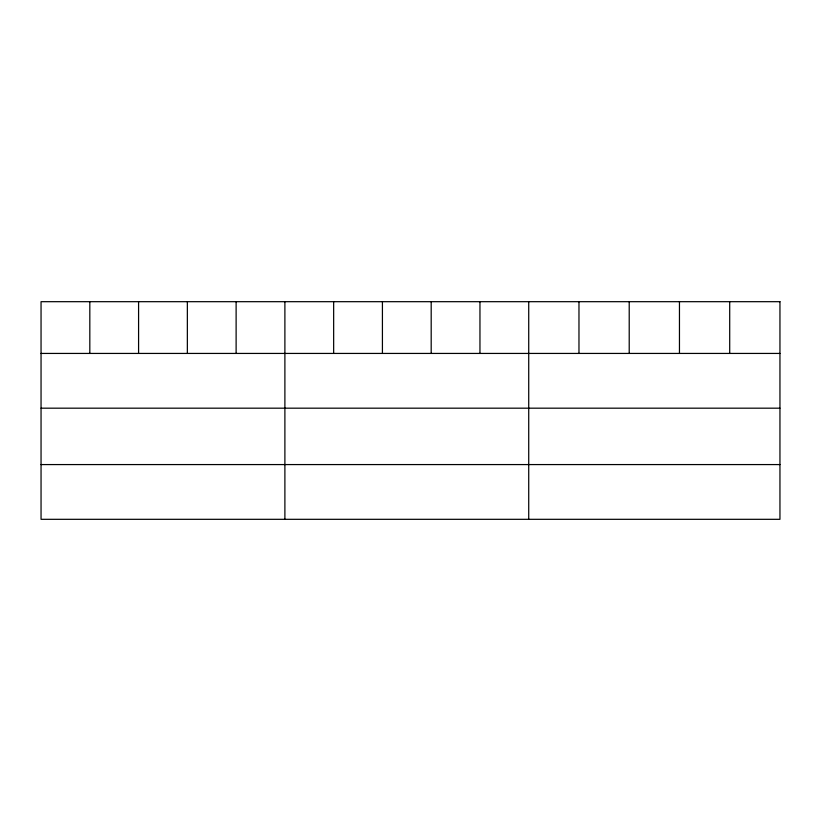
<?xml version="1.0" encoding="UTF-8"?>
<svg xmlns="http://www.w3.org/2000/svg" width="821" height="821" viewBox="0 0 821 821"><rect width="100%" height="100%" fill="white"/><g stroke="black" fill="none" stroke-linecap="round" stroke-linejoin="round"><path stroke-width="1.23" d="M41.05 353.43L779.95 353.43M41.05 408.181L779.95 408.181M41.05 464.573L779.95 464.573M729.705 301.687L729.705 353.43M679.46 301.687L679.46 353.43M629.214 301.687L629.214 353.43M578.969 301.687L578.969 353.43M528.724 301.687L528.724 519.313M479.957 301.687L479.957 353.43M431.189 301.687L431.189 353.43M382.422 301.687L382.422 353.43M333.654 301.687L333.654 353.43M284.887 301.687L284.887 519.313M236.12 301.687L236.12 353.43M187.352 301.687L187.352 353.43M138.585 301.687L138.585 353.43M89.817 301.687L89.817 353.43M779.95 301.687L41.05 301.687L41.05 519.313L779.95 519.313L779.95 301.687"/></g></svg>
